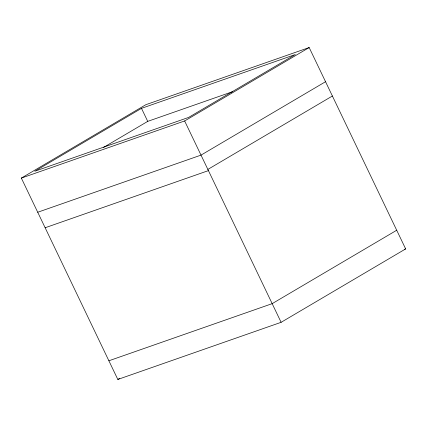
<?xml version="1.0" encoding="UTF-8"?>
<svg xmlns="http://www.w3.org/2000/svg" width="427" height="427" viewBox="0 0 427 427"><rect width="100%" height="100%" fill="white"/><g stroke="black" fill="none" stroke-linecap="round" stroke-linejoin="round"><path stroke-width="0.64" d="M21.35 178.091L145.885 104.684L309.175 47.552L405.65 248.909L281.115 322.316L117.825 379.448L21.35 178.091L184.64 120.958L309.175 47.552M141.492 108.351L34.795 171.243L188.595 117.43L295.292 54.539L141.492 108.351L147.731 121.369L232.48 91.72M103.564 147.406L147.731 121.369M325.545 81.712L201.005 155.118L37.715 212.251M207.858 169.418L332.393 96.011M117.825 379.448L119.544 378.434M396.704 230.244L272.17 303.65L108.88 360.783M45.145 227.751L208.435 170.619M404.396 249.347L405.65 248.909M184.64 120.958L281.115 322.316"/></g></svg>
